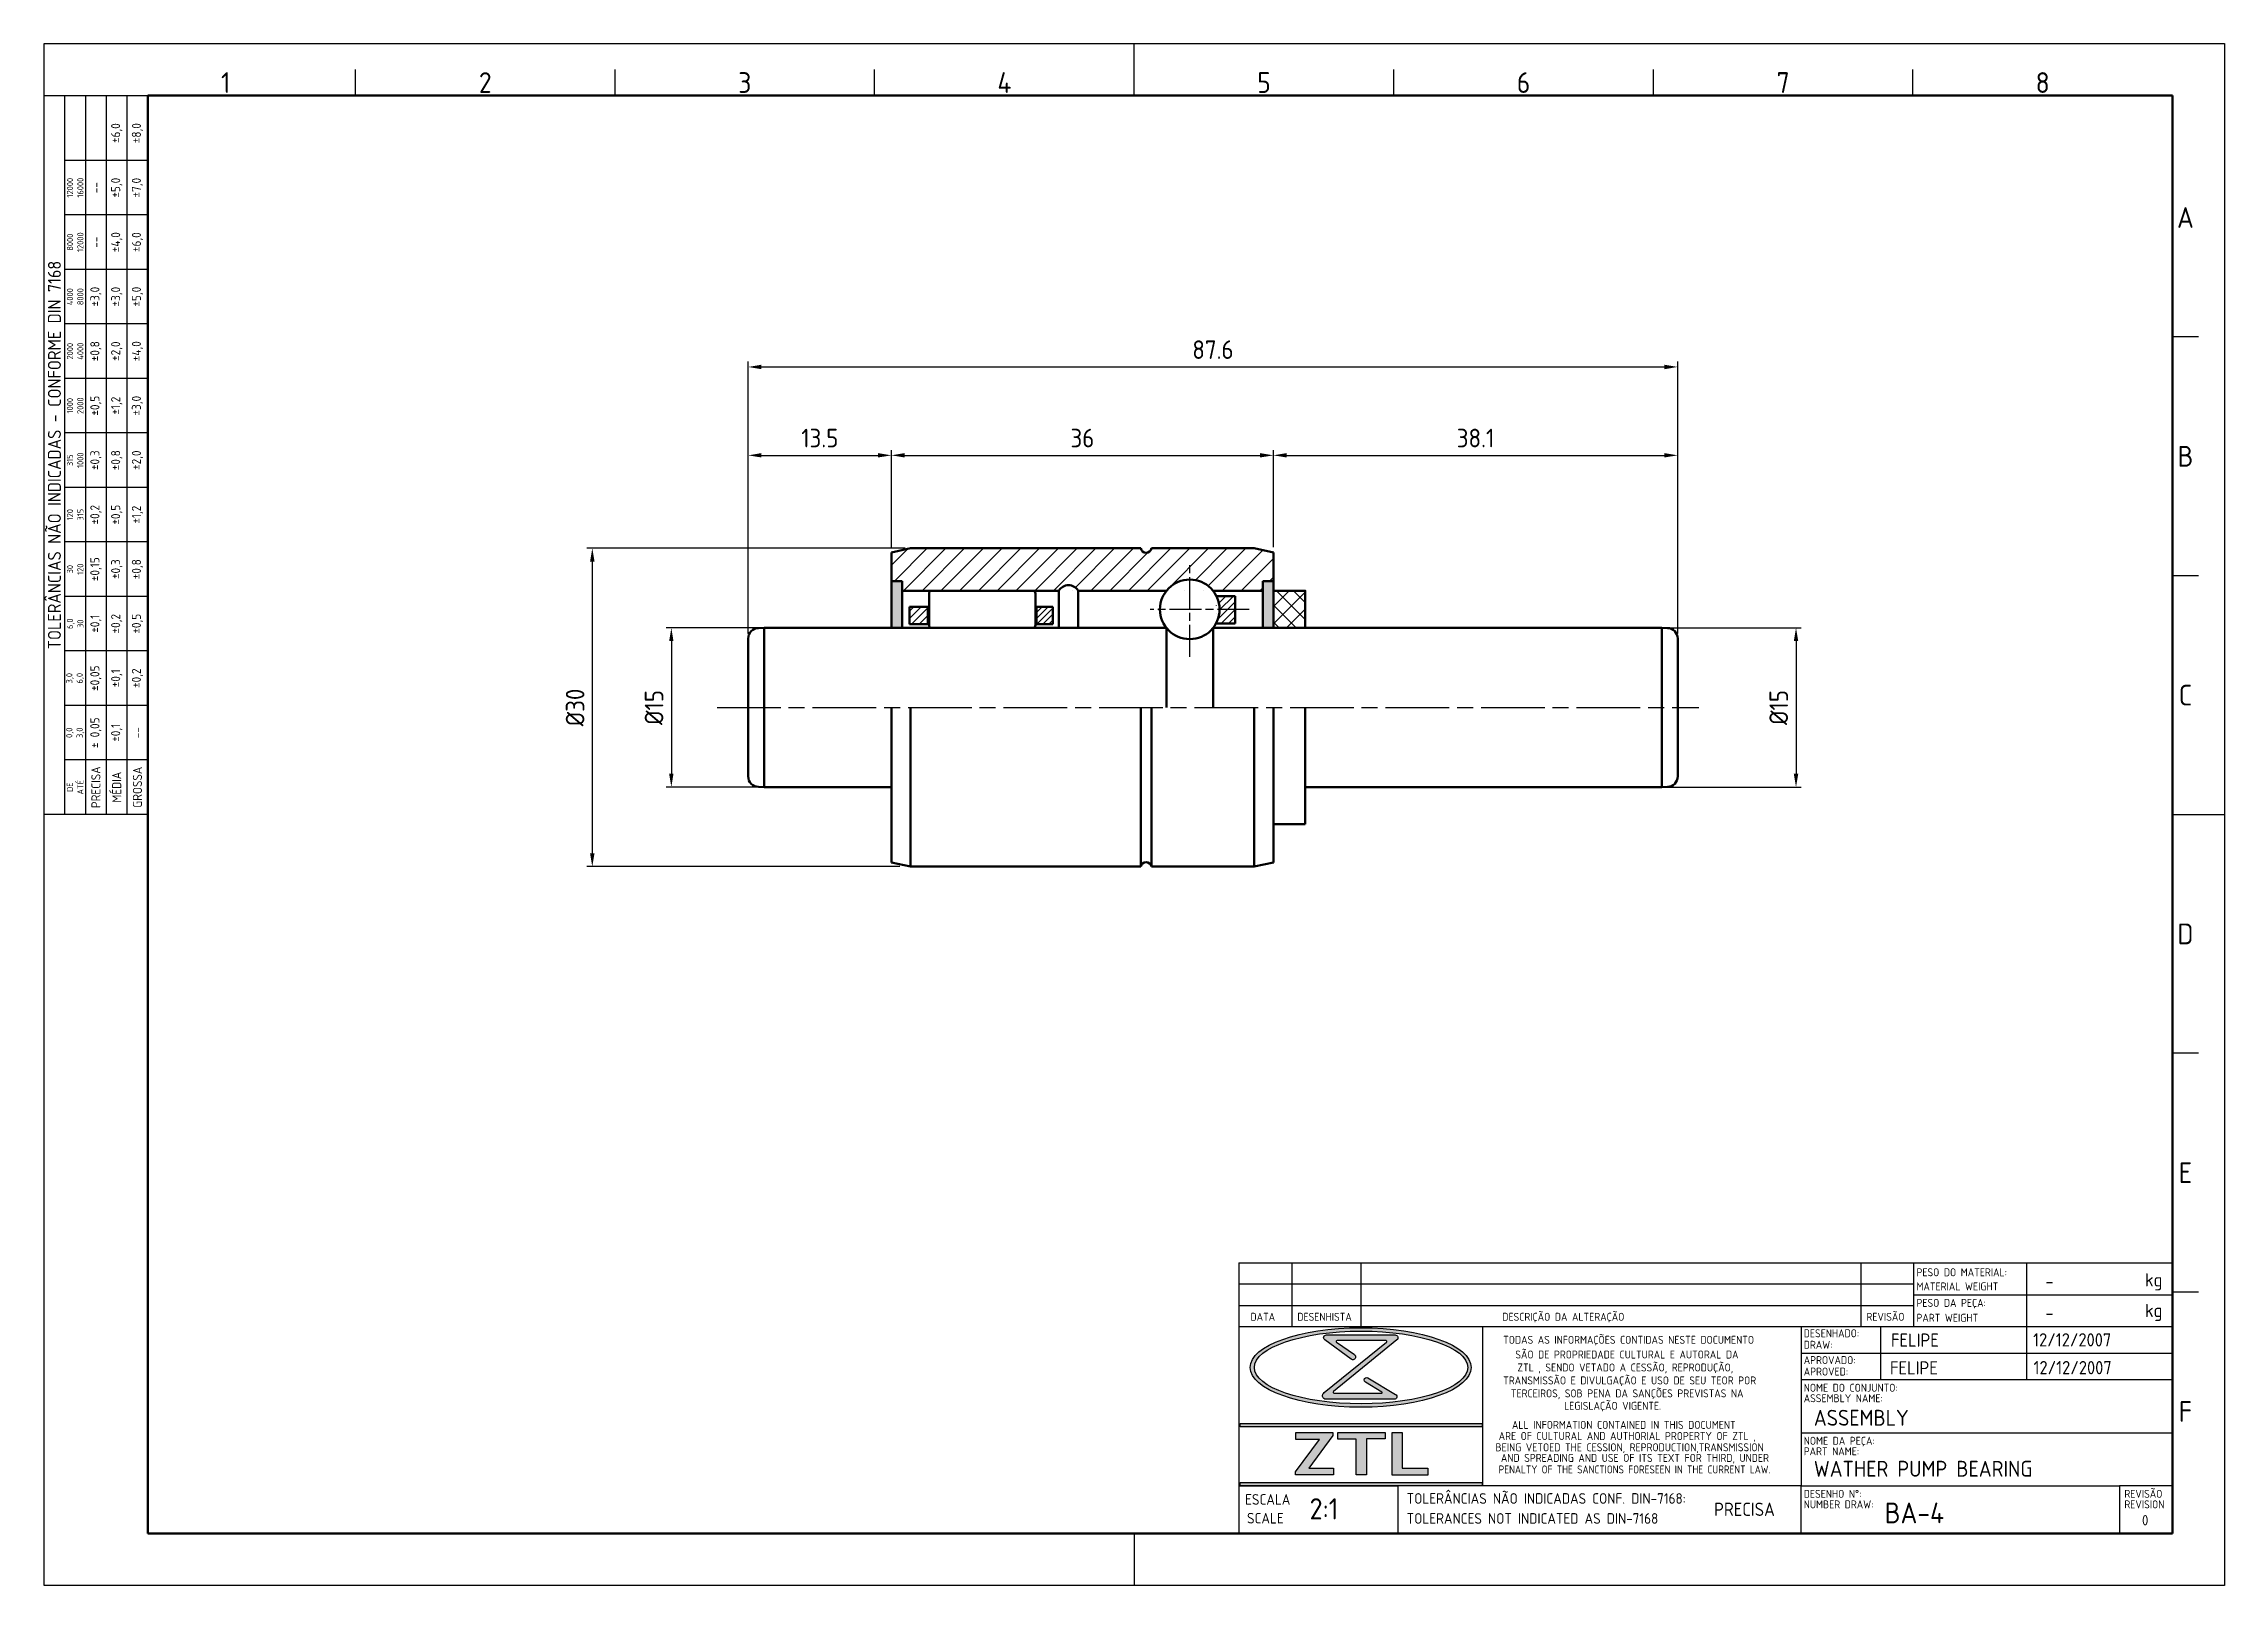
# Model space of a CAD drawing. Extents: x 0 to 205, y 0 to 145.
import ezdxf
from ezdxf.enums import TextEntityAlignment as Align

# ---------------------------------------------------------------- set-up
doc = ezdxf.new("R2010")
doc.units = 0
doc.header["$LTSCALE"] = 0.5
for name, pattern in [('AM_ISO02W050', [7.5, 6, -1.5]), ('AM_ISO08W050', [18, 12, -1.5, 3, -1.5]), ('AM_ISO08W050x2', [9, 6, -0.75, 1.5, -0.75])]:
    doc.linetypes.add(name, pattern=pattern)
doc.layers.get('0').update_dxf_attribs({"linetype": 'CONTINUOUS'})
doc.layers.get('Defpoints').update_dxf_attribs({"linetype": 'CONTINUOUS'})
for name, color, linetype, lineweight in [('AM_0', 7, 'CONTINUOUS', 50), ('AM_3', 6, 'AM_ISO02W050', 25), ('AM_5', 3, 'CONTINUOUS', 25), ('AM_7', 4, 'AM_ISO08W050', 25), ('AM_8', 1, 'CONTINUOUS', 25), ('AM_BOR', 7, 'CONTINUOUS', 50)]:
    doc.layers.add(name, color=color, linetype=linetype, lineweight=lineweight)
doc.styles.add('ACISOTS', font='isocp.shx', dxfattribs={"height": 1})
doc.styles.get("Standard").update_dxf_attribs({"font": 'ISOCP.SHX'})
doc.dimstyles.new('AM_ISO', dxfattribs={"dimtxt": 3.5, "dimasz": 2.5, "dimexe": 1, "dimexo": 1, "dimgap": 1.5, "dimtad": 1, "dimdsep": 46, "dimtxsty": 'Standard', "dimcen": 0, "dimclrd": 256, "dimclre": 256, "dimclrt": 2, "dimadec": 0, "dimazin": 2, "dimtp": 0.1, "dimtm": 0.1, "dimtfac": 0.71, "dimtdec": 3, "dimtmove": 0, "dimatfit": 3, "dimfxl": 1, "dimlwd": -1, "dimlwe": -1, "dimarcsym": 0})

# ---------------------------------------------------------------- blocks, each defined once
blk = doc.blocks.new('A3 ZTL')
for p, q in [((19.57, 280.82), (19.57, 9.78)), ((401.17, 280.82), (19.57, 280.82)), ((401.17, 9.78), (401.17, 280.82)), ((19.57, 9.78), (401.17, 9.78))]:
    blk.add_line(p, q)
at = {"layer": 'AM_BOR', "color": 135, "lineweight": 25}
for p, q in [((0, 0), (0, 290.61)), ((0, 290.61), (410.96, 290.61)), ((205.48, 280.82), (205.48, 290.61)), ((410.96, 290.61), (410.96, 0)), ((58.71, 280.82), (58.71, 285.71)), ((107.63, 280.82), (107.63, 285.71)), ((156.56, 280.82), (156.56, 285.71)), ((254.4, 280.82), (254.4, 285.71)), ((303.33, 280.82), (303.33, 285.71)), ((352.25, 280.82), (352.25, 285.71)), ((3.91, 145.3), (3.91, 280.82)), ((7.83, 280.82), (7.83, 145.3)), ((11.74, 280.82), (11.74, 145.3)), ((15.66, 145.3), (15.66, 280.82)), ((19.57, 268.59), (3.91, 268.59)), ((19.57, 258.32), (3.91, 258.32)), ((19.57, 248.04), (3.91, 248.04)), ((19.57, 237.77), (3.91, 237.77)), ((406.07, 235.32), (401.17, 235.32)), ((19.57, 227.5), (3.91, 227.5)), ((19.57, 217.22), (3.91, 217.22)), ((19.57, 206.95), (3.91, 206.95)), ((19.57, 196.67), (3.91, 196.67)), ((406.07, 190.31), (401.17, 190.31)), ((19.57, 186.4), (3.91, 186.4)), ((19.57, 176.13), (3.91, 176.13)), ((19.57, 165.85), (3.91, 165.85)), ((19.57, 155.58), (3.91, 155.58)), ((401.17, 145.3), (410.96, 145.3)), ((406.07, 100.29), (401.17, 100.29)), ((406.07, 55.28), (401.17, 55.28)), ((205.48, 9.78), (205.48, 0)), ((410.96, 0), (0, 0))]:
    blk.add_line(p, q, dxfattribs=at)
blk.add_lwpolyline([(19.57, 145.3), (0, 145.3), (0, 280.82), (19.57, 280.82)], close=True, dxfattribs=at)
at = {"layer": 'AM_BOR', "color": 135, "lineweight": 25, "style": 'ACISOTS'}
for s, p in [('1', (34.25, 283.27)), ('2', (83.17, 283.27)), ('3', (132.09, 283.27)), ('4', (181.02, 283.27)), ('5', (229.94, 283.27)), ('6', (278.86, 283.27)), ('7', (327.79, 283.27)), ('8', (376.71, 283.27)), ('A', (403.62, 257.83)), ('B', (403.62, 212.82)), ('C', (403.62, 167.81)), ('D', (403.62, 122.8)), ('E', (403.62, 77.79)), ('F', (403.62, 32.78))]:
    blk.add_text(s, height=3.91, dxfattribs=at).set_placement(p, align=Align.MIDDLE)
at = {"layer": 'AM_BOR', "color": 135, "lineweight": 25, "attachment_point": 5, "rotation": 90}
for s, insert, char_height, width in [('±6,0', (13.7, 273.73), 1.712, 10.274), ('±8,0', (17.61, 273.73), 1.712, 10.274), ('12000\\P16000', (5.87, 263.45), 1.174, 10.274), ('--', (9.78, 263.45), 1.712, 10.274), ('±5,0', (13.7, 263.45), 1.712, 10.274), ('±7,0', (17.61, 263.45), 1.712, 10.274), ('±4,0', (13.7, 253.18), 1.712, 10.274), ('±6,0', (17.61, 253.18), 1.712, 10.274), ('8000\\P12000', (5.87, 253.18), 1.174, 10.274), ('--', (9.78, 253.18), 1.712, 10.274), ('{\\Fisocp.shx|c0;TOLERÂNCIAS NÃO INDICADAS - CONFORME DIN 7168}', (1.96, 213.06), 2.4462, 135.5186), ('4000\\P8000', (5.87, 242.91), 1.174, 10.274), ('±3,0', (9.78, 242.91), 1.712, 10.274), ('±3,0', (13.7, 242.91), 1.712, 10.274), ('±5,0', (17.61, 242.91), 1.712, 10.274), ('±0,8', (9.78, 232.63), 1.712, 10.274), ('±2,0', (13.7, 232.63), 1.712, 10.274), ('±4,0', (17.61, 232.63), 1.712, 10.274), ('2000\\P4000', (5.87, 232.63), 1.174, 10.274), ('1000\\P2000', (5.87, 222.36), 1.174, 10.274), ('±0,5', (9.78, 222.36), 1.712, 10.274), ('±1,2', (13.7, 222.36), 1.712, 10.274), ('±3,0', (17.61, 222.36), 1.712, 10.274), ('±0,3', (9.78, 212.08), 1.712, 10.274), ('±0,8', (13.7, 212.08), 1.712, 10.274), ('±2,0', (17.61, 212.08), 1.712, 10.274), ('315\\P1000', (5.87, 212.08), 1.174, 10.274), ('120\\P315', (5.87, 201.81), 1.174, 10.274), ('±0,2', (9.78, 201.81), 1.712, 10.274), ('±0,5', (13.7, 201.81), 1.712, 10.274), ('±1,2', (17.61, 201.81), 1.712, 10.274), ('±0,15', (9.78, 191.54), 1.712, 10.274), ('±0,3', (13.7, 191.54), 1.712, 10.274), ('±0,8', (17.61, 191.54), 1.712, 10.274), ('30\\P120', (5.87, 191.54), 1.174, 10.274), ('6,0\\P30', (5.87, 181.26), 1.174, 10.274), ('±0,1', (9.78, 181.26), 1.712, 10.274), ('±0,2', (13.7, 181.26), 1.712, 10.274), ('±0,5', (17.61, 181.26), 1.712, 10.274), ('±0,05', (9.78, 170.99), 1.712, 10.274), ('±0,2', (17.61, 170.99), 1.712, 10.274), ('3,0\\P6,0', (5.87, 170.99), 1.174, 10.274), ('±0,1', (13.7, 170.99), 1.712, 10.274), ('0,0\\P3,0', (5.87, 160.71), 1.174, 10.274), ('± 0,05', (9.78, 160.71), 1.712, 10.274), ('\\pt4.69206;±0,1', (13.7, 160.71), 1.7123, 10.274), ('--', (17.61, 160.71), 1.712, 10.274), ('PRECISA', (9.78, 150.44), 1.712, 10.274), ('MÉDIA', (13.7, 150.44), 1.712, 10.274), ('GROSSA', (17.61, 150.44), 1.712, 10.274), ('{\\Fisocp.shx|c0;DE\\PATÉ}', (5.87, 150.44), 1.1742, 10.274)]:
    blk.add_mtext(s, dxfattribs=dict(at, insert=insert, char_height=char_height, width=width))
blk = doc.blocks.new('LEGENDAZTL-1')
at = {"layer": 'AM_8'}
h = blk.add_hatch(color=135, dxfattribs=at)
edge = h.paths.add_edge_path()
edge.add_ellipse((23.01, 31.29), major_axis=(20.82, 0), ratio=0.359907, start_angle=191.4592, end_angle=452.8175)
edge.add_ellipse((23.01, 31.29), major_axis=(20.82, 0), ratio=0.359907, start_angle=92.8175, end_angle=191.4592)
edge = h.paths.add_edge_path(flags=16)
edge.add_ellipse((23.07, 31.29), major_axis=(20.11, 0), ratio=0.340664, start_angle=93.067, end_angle=371.4592)
edge.add_ellipse((23.07, 31.29), major_axis=(20.11, 0), ratio=0.340664, start_angle=11.4592, end_angle=93.067)
h = blk.add_hatch(color=135, dxfattribs=at)
edge = h.paths.add_edge_path()
edge.add_line((27.86, 36.04), (16.14, 26.55))
edge.add_arc((16.46, 25.96), 0.662, 118.1409, 270)
edge.add_line((16.46, 25.3), (29.34, 25.3))
edge.add_arc((29.33, 25.79), 0.488, 271.9685, 418.9108)
edge.add_line((29.58, 26.21), (24.36, 29.35))
edge.add_arc((24.11, 28.95), 0.475, 58.6682, 238.8052)
edge.add_line((23.87, 28.54), (26.98, 26.65))
edge.add_arc((26.92, 26.56), 0.12, -90, 54.6545, ccw=False)
edge.add_line((26.92, 26.44), (17.93, 26.44))
edge.add_arc((17.96, 26.6), 0.167, 129.2364, 260.8226, ccw=False)
edge.add_line((17.86, 26.73), (29.79, 36.47))
edge.add_arc((29.47, 36.9), 0.529, 306.0702, 450)
edge.add_line((29.47, 37.43), (16.54, 37.43))
edge.add_arc((16.52, 36.92), 0.513, 87.7272, 233.7471)
edge.add_line((16.21, 36.5), (21.18, 32.86))
edge.add_arc((21.5, 33.28), 0.527, 232.4714, 414.7334)
edge.add_line((21.81, 33.71), (18.46, 36.07))
edge.add_arc((18.53, 36.2), 0.144, 90, 242.5235, ccw=False)
edge.add_line((18.53, 36.35), (27.78, 36.35))
edge.add_arc((27.75, 36.17), 0.176, -50.9964, 80.7655, ccw=False)
for points in [[(0.28, 20.1), (45.87, 20.1), (45.87, 20.7), (0.28, 20.7)], [(10.71, 11.65), (10.71, 11.05), (17.9, 11.05), (17.9, 12.32), (13.24, 12.32), (17.77, 18.44), (17.77, 19.04), (10.78, 19.04), (10.78, 17.71), (15.21, 17.71)], [(18.7, 17.78), (22.17, 17.78), (22.17, 11.05), (24.07, 11.05), (24.07, 17.84), (27.63, 17.84), (27.63, 19.04), (18.7, 19.04)], [(35.62, 11.02), (35.62, 12.32), (30.79, 12.32), (30.79, 19.04), (28.93, 19.04), (28.93, 11.02)], [(45.87, 9.6), (0.28, 9.6), (0.28, 9), (45.87, 9)]]:
    blk.add_hatch(color=135, dxfattribs=at).paths.add_polyline_path(points)
at = {"layer": 'AM_8', "color": 135}
for p, q in [((0, 51), (176, 51)), ((0, 51), (0, 0)), ((10, 51), (10, 39)), ((23, 51), (23, 39)), ((117.25, 51), (117.25, 39)), ((127.25, 39), (127.25, 51)), ((148.5, 51), (148.5, 45)), ((176, 0), (176, 51)), ((127.25, 47), (0, 47)), ((0, 43), (127.25, 43)), ((127.25, 45), (176, 45)), ((148.5, 45), (148.5, 39)), ((0, 39), (106, 39)), ((16.54, 37.43), (29.47, 37.43)), ((45.93, 39), (45.93, 9)), ((106, 39), (106, 20)), ((106, 39), (176, 39)), ((121, 39), (121, 29)), ((148.5, 39), (148.5, 29)), ((106, 34), (176, 34)), ((106, 29), (176, 29)), ((0.28, 20.1), (0.28, 20.7)), ((0.28, 20.7), (45.87, 20.7)), ((45.87, 20.7), (45.87, 20.1)), ((45.87, 20.1), (0.28, 20.1)), ((10.71, 11.65), (15.21, 17.71)), ((10.78, 17.71), (10.78, 19.04)), ((10.78, 19.04), (17.77, 19.04)), ((15.21, 17.71), (10.78, 17.71)), ((17.77, 18.44), (13.24, 12.32)), ((17.77, 19.04), (17.77, 18.44)), ((18.7, 17.78), (18.7, 19.04)), ((18.7, 19.04), (27.63, 19.04)), ((22.17, 17.78), (18.7, 17.78)), ((22.17, 11.05), (22.17, 17.78)), ((24.07, 17.84), (24.07, 11.05)), ((27.63, 17.84), (24.07, 17.84)), ((27.63, 19.04), (27.63, 17.84)), ((28.93, 11.02), (28.93, 19.04)), ((28.93, 19.04), (30.79, 19.04)), ((30.79, 19.04), (30.79, 12.32)), ((106, 20), (106, 9)), ((106, 19), (176, 19)), ((0, 9), (30, 9)), ((106, 9), (0, 9)), ((0.28, 9.6), (45.87, 9.6)), ((0.28, 9), (0.28, 9.6)), ((45.87, 9), (0.28, 9)), ((10.71, 11.05), (10.71, 11.65)), ((17.9, 11.05), (10.71, 11.05)), ((13.24, 12.32), (17.9, 12.32)), ((17.9, 12.32), (17.9, 11.05)), ((24.07, 11.05), (22.17, 11.05)), ((35.62, 11.02), (28.93, 11.02)), ((30, 9), (30, 0)), ((30.79, 12.32), (35.62, 12.32)), ((35.62, 12.32), (35.62, 11.02)), ((45.87, 9.6), (45.87, 9)), ((106, 0), (106, 9)), ((106, 9), (166, 9)), ((176, 9), (166, 9)), ((166, 9), (166, 0)), ((0, 0), (176, 0))]:
    blk.add_line(p, q, dxfattribs=at)
blk.add_lwpolyline([(16.54, 37.43), (29.47, 37.43, -0.726075), (29.79, 36.47), (17.86, 26.73, 0.646844), (17.93, 26.44), (26.92, 26.44, 0.730915), (26.98, 26.65), (23.87, 28.54, -1.001197), (24.36, 29.35), (29.58, 26.21, -0.746343), (29.34, 25.3), (16.46, 25.3, -0.780296), (16.14, 26.55), (27.86, 36.04, 0.647932), (27.78, 36.35), (18.53, 36.35, 0.78497), (18.46, 36.07), (21.81, 33.71, -1.019937), (21.18, 32.86), (16.21, 36.5, -0.740095), (16.54, 37.43, -0.257794)], format="xyb", dxfattribs=at)
for centre, major_axis, ratio in [((23.01, 31.29), (-20.82, 0), 0.359907), ((23.07, 31.29), (-20.11, 0), 0.340664)]:
    blk.add_ellipse(centre, major_axis=major_axis, ratio=ratio, dxfattribs=at)
for s, height, p in [('PESO DO MATERIAL:', 1.5, (127.75, 48.48)), ('MATERIAL WEIGHT', 1.5, (127.75, 45.82)), ('kg', 2.5, (170.83, 46.56)), ('DATA', 1.5, (2.22, 40.09)), ('DESENHISTA', 1.5, (11.05, 40.09)), ('DESCRIÇÃO DA ALTERAÇÃO', 1.5, (49.68, 40.09)), ('REVISÃO', 1.5, (118.32, 40.09)), ('PESO DA PEÇA:', 1.5, (127.75, 42.71)), ('PART WEIGHT', 1.5, (127.75, 39.91)), ('kg', 2.5, (170.83, 40.79)), ('TODAS AS INFORMAÇÕES CONTIDAS NESTE DOCUMENTO', 1.5, (49.85, 35.75)), ('DESENHADO:', 1.5, (106.5, 36.98)), ('SÃO DE PROPRIEDADE CULTURAL E AUTORAL DA', 1.5, (52.14, 32.98)), ('APROVADO:', 1.5, (106.5, 31.93)), ('DRAW:', 1.5, (106.5, 34.82)), ('TRANSMISSÃO E DIVULGAÇÃO E USO DE SEU TEOR POR', 1.5, (49.85, 28.1)), ('ZTL , SENDO VETADO A CESSÃO, REPRODUÇÃO,', 1.5, (52.53, 30.54)), ('APROVED:', 1.5, (106.5, 29.77)), ('TERCEIROS, SOB PENA DA SANÇÕES PREVISTAS NA', 1.5, (51.3, 25.66)), ('LEGISLAÇÃO VIGENTE.', 1.5, (61.33, 23.31)), ('ASSEMBLY NAME:', 1.5, (106.5, 24.74)), ('NOME DO CONJUNTO:', 1.5, (106.5, 26.72)), ('ALL INFORMATION CONTAINED IN THIS DOCUMENT', 1.5, (51.5, 19.72)), ('BEING VETOED THE CESSION, REPRODUCTION,TRANSMISSION', 1.5, (48.41, 15.49)), ('ARE OF CULTURAL AND AUTHORIAL PROPERTY OF ZTL ,', 1.5, (49, 17.62)), ('NOME DA PEÇA:', 1.5, (106.5, 16.72)), ('AND SPREADING AND USE OF ITS TEXT FOR THIRD, UNDER', 1.5, (49.42, 13.49)), ('PART NAME:', 1.5, (106.5, 14.74)), ('TOLERÂNCIAS NÃO INDICADAS CONF. DIN-7168:', 2, (31.66, 5.6)), ('DESENHO N%%d:', 1.5, (106.5, 6.72)), ('REVISÃO', 1.5, (166.93, 6.72)), ('ESCALA', 2, (1.21, 5.42)), ('NUMBER DRAW:', 1.5, (106.5, 4.74)), ('REVISION', 1.5, (166.93, 4.74)), ('SCALE', 2, (1.57, 1.88)), ('TOLERANCES NOT INDICATED AS DIN-7168', 2, (31.66, 1.83))]:
    blk.add_text(s, height=height, dxfattribs=at).set_placement(p)
at = {"layer": 'AM_8', "color": 135, "width": 0.95}
blk.add_text('PENALTY OF THE SANCTIONS FORESEEN IN THE CURRENT LAW.', height=1.5, dxfattribs=at).set_placement((48.99, 11.32))
at = {"layer": 'AM_8', "color": 135}
for tag, height, p in [('PESO', 2.5, (152.06, 47.53)), ('PESO', 2.5, (152.06, 41.58)), ('DESN.', 2.5, (122.94, 36.44)), ('DATADES', 2.5, (149.73, 36.5)), ('APROV', 2.5, (122.75, 31.22)), ('DATAAPROV', 2.5, (149.81, 31.25)), ('CONJUNTO', 3, (108.41, 21.81)), ('PEÇA', 3, (108.4, 12.2)), ('NºDESENHO', 3.91, (121.76, 3.88))]:
    blk.add_attdef(tag, text='', height=height, dxfattribs=at).set_placement(p, align=Align.MIDDLE_LEFT)
at = {"layer": 'AM_8', "color": 135, "style": 'ACISOTS'}
for tag, p, height in [('GEN-TITLE-SCA{12.7}', (13.36, 2.64), 4), ('GEN-TITLE-DWG{30.6}', (92.5, -2.65), 2)]:
    blk.add_attdef(tag, p, '', height=height, dxfattribs=at)
at = {"layer": 'AM_8', "color": 135}
for tag, height, p in [('TOL.N.IND', 2.5, (95.33, 4.56)), ('REV.', 1.96, (170.86, 2.49))]:
    blk.add_attdef(tag, text='', height=height, dxfattribs=at).set_placement(p, align=Align.MIDDLE_CENTER)
blk = doc.blocks.new('*D30')
at = {"layer": 'AM_5'}
for p, q in [((66.36, 89.72), (66.36, 115.33)), ((153.96, 89.72), (153.96, 115.33)), ((67.61, 114.83), (152.71, 114.83))]:
    blk.add_line(p, q, dxfattribs=at)
for points in [[(67.61, 115.04), (67.61, 114.62), (66.36, 114.83)], [(152.71, 115.04), (152.71, 114.62), (153.96, 114.83)]]:
    blk.add_solid(points, dxfattribs=at)
at = {"layer": 'Defpoints', "color": 0}
for p in [(153.96, 114.83), (66.36, 89.22), (153.96, 89.22)]:
    blk.add_point(p, dxfattribs=at)
at = {"layer": 'AM_5', "color": 3, "insert": (110.16, 116.46), "char_height": 1.75, "attachment_point": 5}
blk.add_mtext('87.6', dxfattribs=at)
blk = doc.blocks.new('*D31')
at = {"layer": 'AM_5'}
for p, q in [((66.36, 89.72), (66.36, 107)), ((79.86, 97.84), (79.86, 107)), ((67.61, 106.5), (78.61, 106.5))]:
    blk.add_line(p, q, dxfattribs=at)
for points in [[(67.61, 106.71), (67.61, 106.3), (66.36, 106.5)], [(78.61, 106.71), (78.61, 106.3), (79.86, 106.5)]]:
    blk.add_solid(points, dxfattribs=at)
at = {"layer": 'Defpoints', "color": 0}
for p in [(79.86, 106.5), (79.86, 97.34), (66.36, 89.22)]:
    blk.add_point(p, dxfattribs=at)
at = {"layer": 'AM_5', "color": 3, "insert": (73.11, 108.13), "char_height": 1.75, "attachment_point": 5}
blk.add_mtext('13.5', dxfattribs=at)
blk = doc.blocks.new('*D32')
at = {"layer": 'AM_5'}
for p, q in [((79.86, 97.84), (79.86, 107)), ((115.86, 97.84), (115.86, 107)), ((81.11, 106.5), (114.61, 106.5))]:
    blk.add_line(p, q, dxfattribs=at)
for points in [[(81.11, 106.71), (81.11, 106.3), (79.86, 106.5)], [(114.61, 106.71), (114.61, 106.3), (115.86, 106.5)]]:
    blk.add_solid(points, dxfattribs=at)
at = {"layer": 'Defpoints', "color": 0}
for p in [(115.86, 106.5), (79.86, 97.34), (115.86, 97.34)]:
    blk.add_point(p, dxfattribs=at)
at = {"layer": 'AM_5', "color": 3, "insert": (97.86, 108.13), "char_height": 1.75, "attachment_point": 5}
blk.add_mtext('36', dxfattribs=at)
blk = doc.blocks.new('*D33')
at = {"layer": 'AM_5'}
for p, q in [((115.86, 97.84), (115.86, 107)), ((153.96, 89.72), (153.96, 107)), ((117.11, 106.5), (152.71, 106.5))]:
    blk.add_line(p, q, dxfattribs=at)
for points in [[(117.11, 106.71), (117.11, 106.3), (115.86, 106.5)], [(152.71, 106.71), (152.71, 106.3), (153.96, 106.5)]]:
    blk.add_solid(points, dxfattribs=at)
at = {"layer": 'Defpoints', "color": 0}
for p in [(153.96, 106.5), (115.86, 97.34), (153.96, 89.22)]:
    blk.add_point(p, dxfattribs=at)
at = {"layer": 'AM_5', "color": 3, "insert": (134.91, 108.13), "char_height": 1.75, "attachment_point": 5}
blk.add_mtext('38.1', dxfattribs=at)
blk = doc.blocks.new('*D34')
at = {"layer": 'AM_5'}
for p, q in [((152.96, 90.24), (165.61, 90.24)), ((165.11, 88.99), (165.11, 76.49)), ((152.96, 75.24), (165.61, 75.24))]:
    blk.add_line(p, q, dxfattribs=at)
for points in [[(164.9, 88.99), (165.32, 88.99), (165.11, 90.24)], [(164.9, 76.49), (165.32, 76.49), (165.11, 75.24)]]:
    blk.add_solid(points, dxfattribs=at)
at = {"layer": 'Defpoints', "color": 0}
for p in [(152.46, 90.24), (152.46, 75.24), (165.11, 75.24)]:
    blk.add_point(p, dxfattribs=at)
at = {"layer": 'AM_5', "color": 3, "insert": (163.48, 82.74), "char_height": 1.75, "attachment_point": 5, "rotation": 90}
blk.add_mtext('%%C15', dxfattribs=at)
blk = doc.blocks.new('*D35')
at = {"layer": 'AM_5'}
for p, q in [((67.36, 90.24), (58.62, 90.24)), ((59.12, 88.99), (59.12, 76.49)), ((67.36, 75.24), (58.62, 75.24))]:
    blk.add_line(p, q, dxfattribs=at)
for points in [[(58.91, 88.99), (59.32, 88.99), (59.12, 90.24)], [(58.91, 76.49), (59.32, 76.49), (59.12, 75.24)]]:
    blk.add_solid(points, dxfattribs=at)
at = {"layer": 'Defpoints', "color": 0}
for p in [(67.86, 90.24), (59.12, 75.24), (67.86, 75.24)]:
    blk.add_point(p, dxfattribs=at)
at = {"layer": 'AM_5', "color": 3, "insert": (57.49, 82.74), "char_height": 1.75, "attachment_point": 5, "rotation": 90}
blk.add_mtext('%%C15', dxfattribs=at)
blk = doc.blocks.new('*D36')
at = {"layer": 'AM_5'}
for p, q in [((81.16, 97.74), (51.17, 97.74)), ((51.67, 96.49), (51.67, 68.99)), ((80.66, 67.74), (51.17, 67.74))]:
    blk.add_line(p, q, dxfattribs=at)
for points in [[(51.46, 96.49), (51.88, 96.49), (51.67, 97.74)], [(51.46, 68.99), (51.88, 68.99), (51.67, 67.74)]]:
    blk.add_solid(points, dxfattribs=at)
at = {"layer": 'Defpoints', "color": 0}
for p in [(81.66, 97.74), (51.67, 67.74), (81.16, 67.74)]:
    blk.add_point(p, dxfattribs=at)
at = {"layer": 'AM_5', "color": 3, "insert": (50.05, 82.74), "char_height": 1.75, "attachment_point": 5, "rotation": 90}
blk.add_mtext('%%C30', dxfattribs=at)

msp = doc.modelspace()

# ---------------------------------------------------------------- hatches: boundary and pattern name
at = {"layer": 'AM_3'}
h = msp.add_hatch(dxfattribs=at)
h.set_pattern_fill('ANSI31', color=256, scale=15, style=0)
h.paths.add_polyline_path([(78.278, 102.972), (76.724, 102.972), (76.724, 95.972), (83.474, 95.972), (83.474, 99.972, -0.2679492)])
h.paths.add_polyline_path([(83.474, 63.972), (76.724, 63.972), (76.724, 56.972), (78.278, 56.972, -0.2679492), (83.474, 59.972)])
h = msp.add_hatch(dxfattribs=at)
h.set_pattern_fill('ANSI31', color=256, scale=15, style=0)
h.paths.add_polyline_path([(86.474, 95.972), (90.224, 99.722), (90.224, 102.972), (88.671, 102.972, -0.2679492), (83.474, 99.972), (83.474, 95.972)])
h.paths.add_polyline_path([(90.224, 56.972), (90.224, 60.222), (86.474, 63.972), (83.474, 63.972), (83.474, 59.972, -0.2679492), (88.671, 56.972)])
at = {"layer": 'AM_8'}
h = msp.add_hatch(dxfattribs=at)
h.set_pattern_fill('_U', color=256, scale=1.25, angle=45, style=0, pattern_type=0)
h.set_pattern_definition([(45, (-1.15, -6.0782), (-0.883883, 0.883883), [])])
edge = h.paths.add_edge_path()
edge.add_line((79.858, 97.338), (79.858, 94.657))
edge.add_line((79.858, 94.657), (80.858, 94.657))
edge.add_line((80.858, 94.657), (80.858, 93.737))
edge.add_line((80.858, 93.737), (95.628, 93.737))
edge.add_arc((96.548, 93.189), 1.071, 30.76755, 149.23245, ccw=False)
edge.add_line((97.468, 93.737), (105.781, 93.737))
edge.add_arc((107.978, 91.987), 2.809, 38.53574, 141.46426, ccw=False)
edge.add_line((110.176, 93.737), (114.858, 93.737))
edge.add_line((114.858, 93.737), (114.858, 94.657))
edge.add_line((114.858, 94.657), (115.858, 94.657))
edge.add_line((115.858, 94.657), (115.858, 97.338))
edge.add_line((115.858, 97.338), (114.058, 97.737))
edge.add_line((114.058, 97.737), (104.358, 97.737))
edge.add_arc((103.858, 97.828), 0.508, 190.31778, 349.68222, ccw=False)
edge.add_line((103.358, 97.737), (81.658, 97.737))
edge.add_line((81.658, 97.737), (79.858, 97.338))
for points in [[(79.858, 94.657), (79.858, 90.237), (80.858, 90.237), (80.858, 94.657)], [(114.858, 94.657), (114.858, 90.237), (115.858, 90.237), (115.858, 94.657)]]:
    msp.add_hatch(color=256, dxfattribs=at).paths.add_polyline_path(points)
h = msp.add_hatch(dxfattribs=at)
h.set_pattern_fill('_U', color=256, scale=0.5, angle=45, style=0, pattern_type=0)
h.set_pattern_definition([(45, (15.38806, -10.53687), (-0.3535534, 0.3535534), [])])
edge = h.paths.add_edge_path()
edge.add_line((112.255, 90.655), (112.255, 93.234))
edge.add_line((112.255, 93.234), (110.495, 93.234))
edge.add_arc((107.978, 91.987), 2.809, -28.29949, 26.35237, ccw=False)
edge.add_line((110.452, 90.655), (112.255, 90.655))
h = msp.add_hatch(dxfattribs=at)
h.set_pattern_fill('_U', color=256, scale=1.15, angle=45, style=0, double=1, pattern_type=0)
h.set_pattern_definition([(45, (-5.2312, -6.0782), (-0.813173, 0.813173), []), (135, (-5.2312, -6.0782), (-0.813173, -0.813173), [])])
h.paths.add_polyline_path([(115.858, 93.737), (115.858, 90.237), (118.858, 90.237), (118.858, 93.737)])
h = msp.add_hatch(dxfattribs=at)
h.set_pattern_fill('_U', color=256, scale=0.5, angle=45, style=0, pattern_type=0)
h.set_pattern_definition([(45, (16.69393, -10.53687), (-0.3535534, 0.3535534), [])])
h.paths.add_polyline_path([(81.574, 92.211), (81.574, 90.584), (83.286, 90.584), (83.286, 92.211)])
h = msp.add_hatch(dxfattribs=at)
h.set_pattern_fill('_U', color=256, scale=0.4, angle=45, style=0, pattern_type=0)
h.set_pattern_definition([(45, (17.33966, -10.53687), (-0.2828427, 0.2828427), [])])
h.paths.add_polyline_path([(93.535, 92.211), (93.535, 90.584), (95.074, 90.584), (95.074, 92.211)])

# ---------------------------------------------------------------- linework, layer by layer
at = {"layer": 'AM_0'}
for p, q in [((81.658, 97.737), (79.858, 97.338)), ((79.858, 90.237), (79.858, 97.338)), ((81.658, 97.737), (103.358, 97.737)), ((104.358, 97.737), (114.058, 97.737)), ((114.058, 97.737), (115.858, 97.338)), ((115.858, 97.338), (115.858, 90.237)), ((79.858, 94.657), (80.858, 94.657)), ((80.858, 94.657), (80.858, 90.237)), ((115.858, 94.657), (114.858, 94.657)), ((114.858, 94.657), (114.858, 90.237)), ((80.858, 93.737), (95.628, 93.737)), ((95.628, 93.737), (95.628, 90.237)), ((97.468, 93.737), (105.781, 93.737)), ((97.468, 93.737), (97.468, 90.237)), ((110.176, 93.737), (114.858, 93.737)), ((110.495, 93.234), (112.255, 93.234)), ((112.255, 93.234), (112.255, 90.655)), ((83.286, 92.211), (81.574, 92.211)), ((81.574, 92.211), (81.574, 90.584)), ((81.574, 90.584), (83.286, 90.584)), ((83.286, 90.584), (83.286, 92.211)), ((83.403, 92.211), (83.286, 92.211)), ((83.286, 90.584), (83.403, 90.584)), ((93.535, 92.211), (93.44, 92.211)), ((93.44, 90.584), (93.535, 90.584)), ((95.074, 92.211), (93.535, 92.211)), ((93.535, 92.211), (93.535, 90.584)), ((93.535, 90.584), (95.074, 90.584)), ((95.074, 90.584), (95.074, 92.211)), ((112.255, 90.655), (110.452, 90.655)), ((66.358, 76.25), (66.358, 89.223)), ((67.858, 90.237), (67.332, 90.223)), ((67.858, 90.237), (105.781, 90.237)), ((67.858, 90.237), (67.858, 75.237)), ((105.781, 90.237), (105.781, 82.737)), ((110.176, 90.237), (152.458, 90.237)), ((110.176, 90.237), (110.176, 82.737)), ((152.458, 90.237), (152.984, 90.223)), ((152.458, 90.237), (152.458, 75.237)), ((153.958, 89.223), (153.958, 76.25)), ((79.858, 68.136), (79.858, 82.737)), ((81.658, 82.737), (81.658, 67.737)), ((103.358, 67.737), (103.358, 82.737)), ((104.358, 67.737), (104.358, 82.737)), ((114.058, 82.737), (114.058, 67.737)), ((115.858, 82.737), (115.858, 68.136)), ((115.858, 82.737), (115.858, 71.737)), ((118.858, 71.737), (118.858, 82.737)), ((67.858, 75.237), (67.332, 75.251)), ((79.858, 75.237), (67.858, 75.237)), ((152.458, 75.237), (118.858, 75.237)), ((152.458, 75.237), (152.984, 75.251)), ((115.858, 71.737), (118.858, 71.737)), ((81.658, 67.737), (79.858, 68.136)), ((114.058, 67.737), (115.858, 68.136)), ((103.358, 67.737), (81.658, 67.737)), ((114.058, 67.737), (104.358, 67.737))]:
    msp.add_line(p, q, dxfattribs=at)
msp.add_lwpolyline([(83.653, 90.237), (93.19, 90.237, 0.4142136), (93.44, 90.487), (93.44, 93.487, 0.4142136), (93.19, 93.737), (83.653, 93.737, 0.4142136), (83.403, 93.487), (83.403, 90.487, 0.4142136)], format="xyb", close=True, dxfattribs=at)
msp.add_lwpolyline([(115.858, 90.237), (118.858, 90.237), (118.858, 93.737), (115.858, 93.737)], close=True, dxfattribs=at)
msp.add_circle((107.978, 91.987), 2.809, dxfattribs=at)
for centre, radius, start, end in [((103.858, 97.828), 0.508, 190.31778, 349.68222), ((96.548, 93.189), 1.071, 30.76755, 149.23245), ((67.358, 89.223), 1, 91.5, 180), ((152.958, 89.223), 1, 0, 88.5), ((67.358, 76.25), 1, 180, 268.5), ((152.958, 76.25), 1, 271.5, 0), ((103.858, 67.646), 0.508, 10.31778, 169.68222)]:
    msp.add_arc(centre, radius, start, end, dxfattribs=at)
at = {"layer": 'AM_7', "linetype": 'AM_ISO08W050x2'}
for p, q in [((107.978, 87.522), (107.978, 96.452)), ((113.579, 91.987), (104.244, 91.987))]:
    msp.add_line(p, q, dxfattribs=at)
at = {"layer": 'AM_7'}
msp.add_line((63.424, 82.737), (155.965, 82.737), dxfattribs=at)

# ---------------------------------------------------------------- block references
at = {"layer": 'AM_0', "lineweight": 0, "xscale": 0.5, "yscale": 0.5, "zscale": 0.5}
msp.add_blockref('A3 ZTL', (0, 0), dxfattribs=at)
at = {"layer": 'AM_0', "lineweight": 0}
ref = msp.add_blockref('LEGENDAZTL-1', (112.587, 4.892), dxfattribs=dict(at, xscale=0.5, yscale=0.5, zscale=0.5))
ref.add_attrib('GEN-TITLE-SCA{12.7}', '2:1', (119.266, 6.214), dxfattribs={"layer": 'AM_8', "color": 135, "height": 2, "style": 'ACISOTS'})
ref.add_attrib('DATAAPROV', '12/12/2007', dxfattribs={"layer": 'AM_8', "color": 135, "height": 1.25}).set_placement((187.492, 20.52), align=Align.MIDDLE_LEFT)
ref.add_attrib('DATADES', '12/12/2007', dxfattribs={"layer": 'AM_8', "color": 135, "height": 1.25}).set_placement((187.452, 23.141), align=Align.MIDDLE_LEFT)
ref.add_attrib('APROV', 'FELIPE', dxfattribs={"layer": 'AM_8', "color": 135, "height": 1.25}).set_placement((173.962, 20.501), align=Align.MIDDLE_LEFT)
ref.add_attrib('PESO', '-', dxfattribs={"layer": 'AM_8', "color": 135, "height": 1.25}).set_placement((188.618, 28.656), align=Align.MIDDLE_LEFT)
ref.add_attrib('PEÇA', 'WATHER PUMP BEARING', dxfattribs={"layer": 'AM_8', "color": 135, "height": 1.5}).set_placement((166.786, 10.99), align=Align.MIDDLE_LEFT)
ref.add_attrib('CONJUNTO', 'ASSEMBLY', dxfattribs={"layer": 'AM_8', "color": 135, "height": 1.5}).set_placement((166.79, 15.797), align=Align.MIDDLE_LEFT)
ref.add_attrib('NºDESENHO', 'BA-4', dxfattribs={"layer": 'AM_8', "color": 135, "height": 1.9556}).set_placement((173.467, 6.831), align=Align.MIDDLE_LEFT)
ref.add_attrib('REV.', '0', dxfattribs={"layer": 'AM_8', "color": 135, "height": 0.978}).set_placement((198.016, 6.137), align=Align.MIDDLE_CENTER)
ref.add_attrib('TOL.N.IND', 'PRECISA', dxfattribs={"layer": 'AM_8', "color": 135, "height": 1.25}).set_placement((160.25, 7.172), align=Align.MIDDLE_CENTER)
ref.add_attrib('DESN.', 'FELIPE', dxfattribs={"layer": 'AM_8', "color": 135, "height": 1.25}).set_placement((174.057, 23.114), align=Align.MIDDLE_LEFT)
ref.add_attrib('PESO', '-', dxfattribs={"layer": 'AM_8', "color": 135, "height": 1.25}).set_placement((188.618, 25.681), align=Align.MIDDLE_LEFT)

# ---------------------------------------------------------------- dimensions: what is measured, and where the dimension line sits
at = {"layer": 'AM_5'}
for base, p1, p2, picture, middle in [((153.958, 114.832), (66.358, 89.223), (153.958, 89.223), '*D30', (110.158, 116.457)), ((79.858, 106.504), (66.358, 89.223), (79.858, 97.338), '*D31', (73.108, 108.129)), ((115.858, 106.504), (79.858, 97.338), (115.858, 97.338), '*D32', (97.858, 108.129)), ((153.958, 106.504), (115.858, 97.338), (153.958, 89.223), '*D33', (134.908, 108.129))]:
    dim = msp.add_linear_dim(base=base, p1=p1, p2=p2, dimstyle='AM_ISO', override={"dimscale": 0.5, "dimclrt": 3, "dimadec": 2, "dimtp": 0, "dimtdec": 2}, dxfattribs=at)
    dim.commit()
    dim.dimension.update_dxf_attribs({"geometry": picture, "text_midpoint": middle})
for base, p1, p2, text, picture, middle in [((51.672, 67.737), (81.658, 97.737), (81.158, 67.737), '%%C30', '*D36', (50.047, 82.737)), ((59.116, 75.237), (67.858, 90.237), (67.858, 75.237), '%%C15', '*D35', (57.491, 82.737)), ((165.107, 75.237), (152.458, 90.237), (152.458, 75.237), '%%C15', '*D34', (163.482, 82.737))]:
    dim = msp.add_linear_dim(base=base, p1=p1, p2=p2, angle=90, text=text, dimstyle='AM_ISO', override={"dimscale": 0.5, "dimclrt": 3, "dimadec": 2, "dimtp": 0, "dimtdec": 2}, dxfattribs=at)
    dim.commit()
    dim.dimension.update_dxf_attribs({"geometry": picture, "text_midpoint": middle})

doc.saveas('drawing.dxf')
